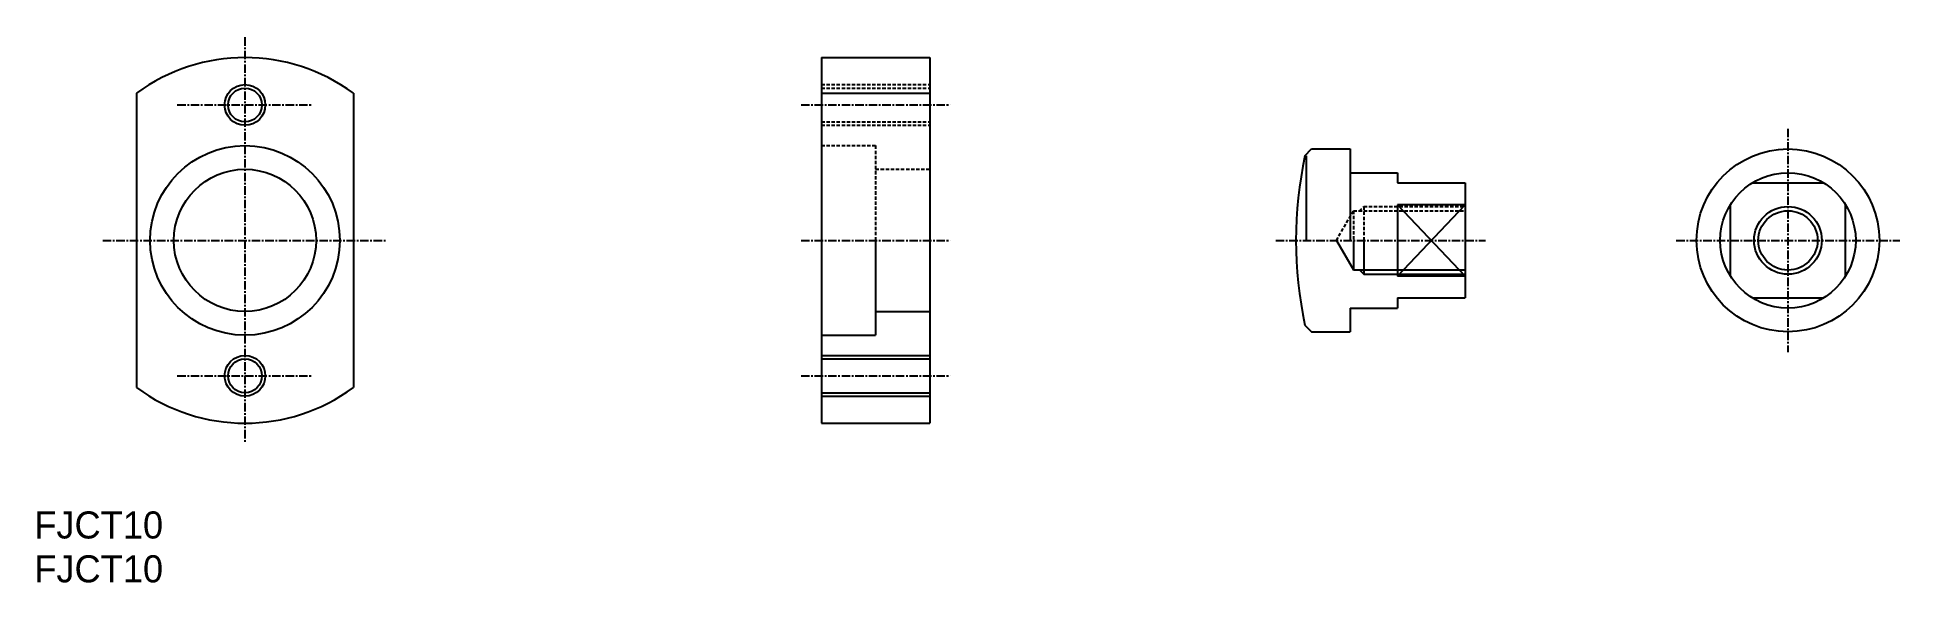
# Model space of a CAD drawing. Extents: x 0 to 275, y 0 to 81.
import ezdxf

# ---------------------------------------------------------------- set-up
doc = ezdxf.new("R2010")
doc.units = 0
doc.linetypes.add('CENTER', pattern=[2, 1.25, -0.25, 0.25, -0.25])
doc.linetypes.add('DASHED', pattern=[0.75, 0.5, -0.25])
doc.layers.get('0').update_dxf_attribs({"linetype": 'CONTINUOUS'})
doc.layers.add('CENTER', color=1, linetype='CENTER')

msp = doc.modelspace()

# ---------------------------------------------------------------- linework, layer by layer
at = {"color": 7, "linetype": 'CONTINUOUS'}
for p, q in [((116.21, 77.51), (116.21, 23.51)), ((116.21, 77.51), (132.21, 77.51)), ((132.21, 77.51), (132.21, 23.51)), ((116.21, 72.26), (132.21, 72.26)), ((187.6, 63.01), (188.6, 64.01)), ((188.6, 64.01), (194.29, 64.01)), ((194.29, 64.01), (194.29, 50.51)), ((187.82, 50.51), (187.82, 63.01)), ((194.29, 60.51), (201.29, 60.51)), ((201.29, 60.51), (201.29, 59.01)), ((201.29, 59.01), (211.29, 59.01)), ((211.29, 59.01), (211.29, 42.01)), ((253.67, 59.01), (264.2, 59.01)), ((211.29, 55.78), (201.29, 55.78)), ((201.29, 55.78), (201.29, 45.25)), ((201.29, 55.78), (211.29, 45.25)), ((201.29, 45.25), (211.29, 55.78)), ((250.43, 45.25), (250.43, 55.78)), ((267.43, 45.25), (267.43, 55.78)), ((124.21, 50.51), (124.21, 36.51)), ((192.26, 50.51), (194.79, 46.14)), ((194.79, 50.51), (194.79, 46.14)), ((196.29, 50.51), (196.29, 45.51)), ((201.29, 50.51), (201.29, 45.51)), ((194.79, 46.14), (211.29, 46.14)), ((211.29, 45.25), (201.29, 45.25)), ((201.29, 42.01), (211.29, 42.01)), ((201.29, 42.01), (201.29, 40.51)), ((253.67, 42.01), (264.2, 42.01)), ((124.21, 40.01), (132.21, 40.01)), ((194.29, 40.51), (201.29, 40.51)), ((194.29, 40.51), (194.29, 37.01)), ((116.21, 36.51), (124.21, 36.51)), ((187.6, 38.01), (188.6, 37.01)), ((188.6, 37.01), (194.29, 37.01)), ((116.21, 33.01), (132.21, 33.01)), ((116.21, 28.01), (132.21, 28.01)), ((116.21, 23.51), (132.21, 23.51))]:
    msp.add_line(p, q, dxfattribs=at)
for p, q in [((15.11, 72.26), (15.11, 28.77)), ((47.11, 72.26), (47.11, 28.77)), ((116.21, 64.01), (116.21, 64.01)), ((116.21, 50.51), (116.21, 50.51)), ((116.21, 37.01), (116.21, 37.01))]:
    msp.add_line(p, q)
at = {"color": 3, "linetype": 'DASHED'}
for p, q in [((116.21, 73.51), (132.21, 73.51)), ((116.21, 73.01), (132.21, 73.01)), ((116.21, 68.01), (132.21, 68.01)), ((116.21, 67.51), (132.21, 67.51)), ((116.21, 64.51), (124.21, 64.51)), ((124.21, 64.51), (124.21, 50.51)), ((124.21, 61.01), (132.21, 61.01)), ((195.66, 54.89), (196.29, 55.51)), ((196.29, 55.51), (211.29, 55.51)), ((196.29, 55.51), (196.29, 50.51)), ((192.26, 50.51), (194.79, 54.89)), ((194.79, 54.89), (211.29, 54.89)), ((194.79, 54.89), (194.79, 50.51)), ((116.21, 36.51), (124.21, 36.51))]:
    msp.add_line(p, q, dxfattribs=at)
at = {"color": 3, "linetype": 'CONTINUOUS'}
for p, q in [((195.66, 46.14), (196.29, 45.51)), ((196.29, 45.51), (211.29, 45.51)), ((116.21, 33.51), (132.21, 33.51)), ((116.21, 27.51), (132.21, 27.51))]:
    msp.add_line(p, q, dxfattribs=at)
for centre, radius in [((31.11, 70.51), 3), ((258.93, 50.51), 5), ((31.11, 30.51), 3)]:
    msp.add_circle(centre, radius, dxfattribs=at)
at = {"color": 7, "linetype": 'CONTINUOUS'}
for centre, radius in [((31.11, 70.51), 2.5), ((258.93, 50.51), 13.5), ((258.93, 50.51), 10), ((258.93, 50.51), 4.38), ((31.11, 30.51), 2.5)]:
    msp.add_circle(centre, radius, dxfattribs=at)
for radius in [14, 10.5]:
    msp.add_circle((31.11, 50.51), radius)
for start, end in [(53.6588, 126.3412), (233.6588, 306.3412)]:
    msp.add_arc((31.11, 50.51), 27, start, end)
msp.add_arc((246.29, 50.51), 60, 167.9753, 192.0247, dxfattribs=at)
at = {"layer": 'CENTER', "color": 1, "linetype": 'CENTER'}
for p, q in [((31.11, 80.51), (31.11, 20.51)), ((21.11, 70.51), (41.11, 70.51)), ((113.21, 70.51), (135.21, 70.51)), ((258.93, 67.01), (258.93, 34.01)), ((10.11, 50.51), (52.11, 50.51)), ((113.21, 50.51), (135.21, 50.51)), ((183.29, 50.51), (214.29, 50.51)), ((242.43, 50.51), (275.43, 50.51)), ((21.11, 30.51), (41.11, 30.51)), ((113.21, 30.51), (135.21, 30.51))]:
    msp.add_line(p, q, dxfattribs=at)

# ---------------------------------------------------------------- texts
for p in [(0, 6.48), (0, 0)]:
    msp.add_text('FJCT10', height=4).set_placement(p)

doc.saveas('drawing.dxf')
